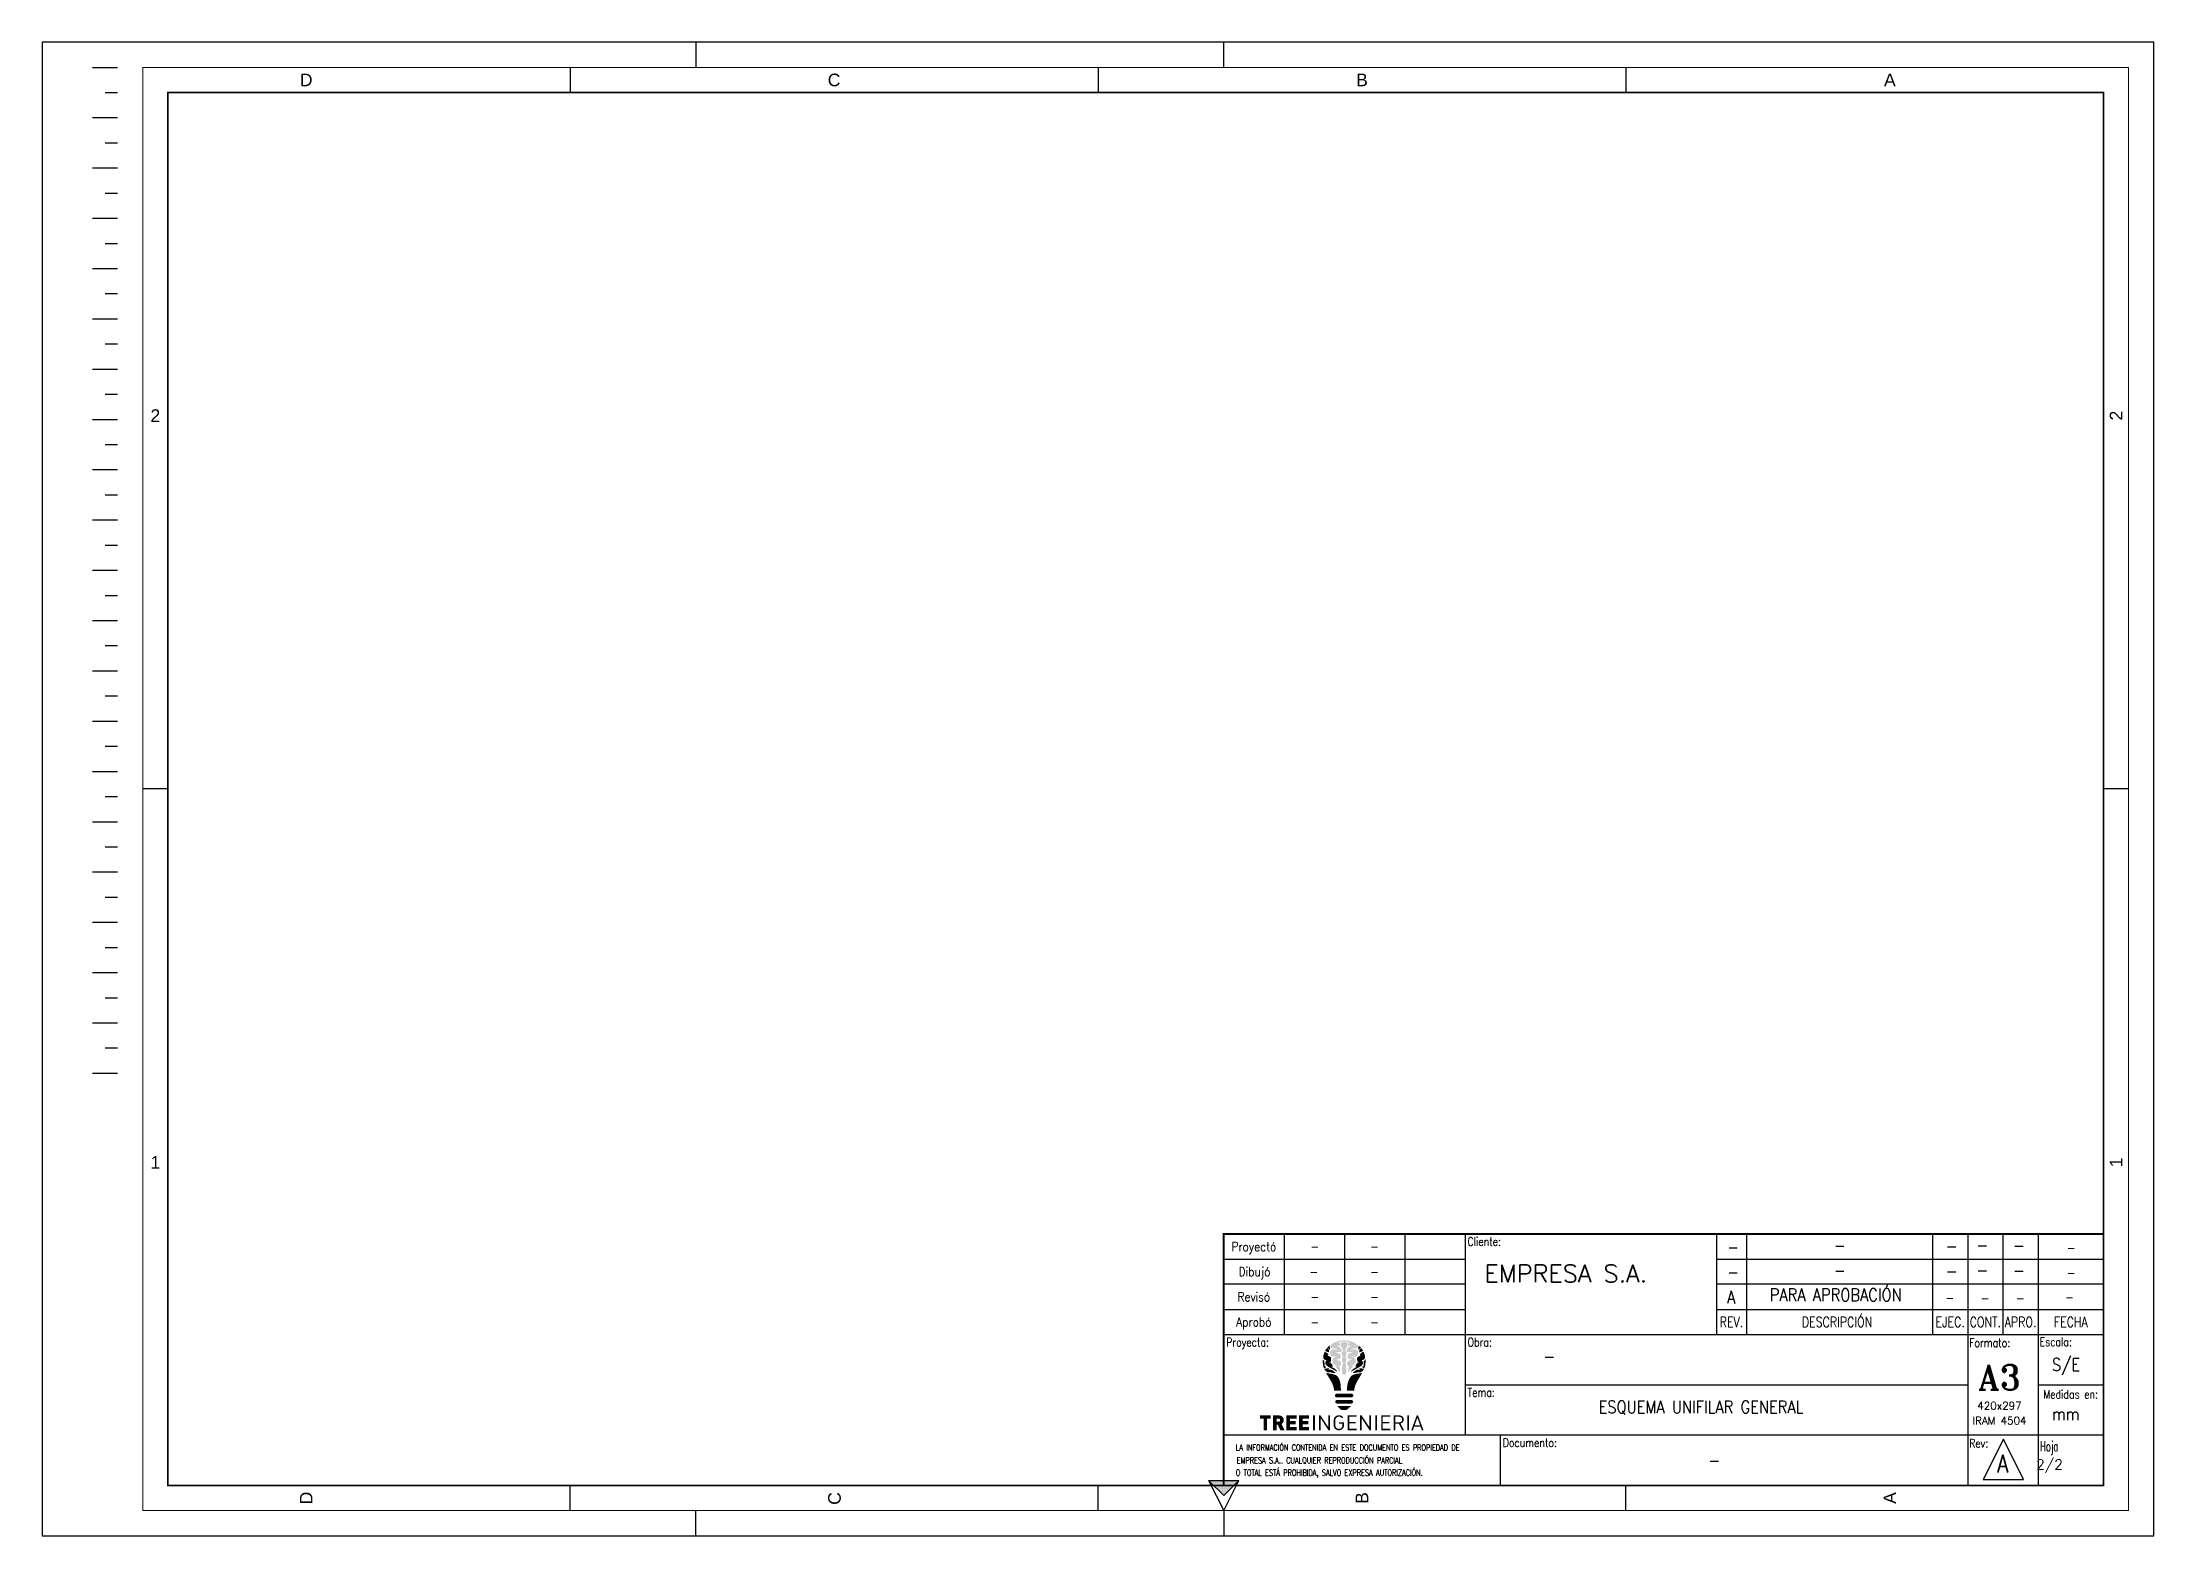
# Paper-space layout '2' of a CAD drawing. Header units: inches, sheet in millimetres. Extents: x -28 to 392, y -12 to 285.
# The model-space entities are those that its viewports show. They can reach past a viewport. Long polylines and large blocks are cut down to what shows.
import ezdxf
from ezdxf.enums import TextEntityAlignment as Align

# ---------------------------------------------------------------- set-up
doc = ezdxf.new("R2010")
doc.units = ezdxf.units.IN
doc.header["$LTSCALE"] = 0.2
doc.header["$MEASUREMENT"] = 0
doc.layers.add('Rotulo', color=7, linetype='Continuous')
doc.styles.add('ROMANS', font='romans')
doc.styles.add('Rotulo_RS', font='romans.shx', dxfattribs={"width": 0.85})
doc.styles.add('Rotulo_RT', font='romant.shx', dxfattribs={"width": 0.85})
doc.styles.get("Standard").update_dxf_attribs({"font": 'arial.ttf'})

# ---------------------------------------------------------------- blocks, each defined once
blk = doc.blocks.new('BORDER')
at = {"style": 'ROMANS'}
blk.add_attdef('SHEET#', (-1.02, -1.34), '', height=2, dxfattribs=at)
at = {"layer": 'Rotulo', "style": 'Rotulo_RS', "width": 0.6}
blk.add_text('Hoja', height=2, dxfattribs=at).set_placement((1.59, 2.99), align=Align.MIDDLE)
blk = doc.blocks.new('TREE')
at = {"true_color": 0x82be28}
h = blk.add_hatch(dxfattribs=at)
h.set_pattern_fill('DOTS', color=62, scale=0.5, style=2)
edge = h.paths.add_edge_path()
edge.add_spline(control_points=[(-2.24, 7.41), (-2.14, 7.12), (-1.92, 7.28), (-1.74, 7.28), (-1.46, 7.27), (-1.17, 7.28), (-0.86, 7.09), (-1.21, 7.07), (-1.49, 7.07), (-1.77, 7.04), (-2.12, 7), (-2.29, 6.84), (-2.33, 6.53), (-2.38, 6.17), (-2.18, 5.7), (-1.91, 5.6), (-1.84, 5.58), (-1.74, 5.61), (-1.66, 5.63), (-1.51, 5.66), (-1.36, 5.69), (-1.21, 5.73), (-1.2, 5.71), (-1.19, 5.68), (-1.18, 5.66), (-1.72, 5.41), (-1.94, 5), (-1.84, 4.43), (-1.76, 3.96), (-1.38, 3.9), (-0.9, 3.9), (-1.11, 3.81), (-1.23, 3.77), (-1.34, 3.72), (-1, 3.28), (-0.68, 2.87), (-0.36, 2.45), (-0.47, 2.84), (-0.2, 3.29), (-0.53, 3.65), (-0.19, 3.78), (-0.12, 4.08), (-0.15, 4.38), (-0.2, 4.94), (-0.74, 4.83), (-1.11, 4.98), (-0.74, 5.15), (-0.16, 5.07), (-0.19, 5.65), (-0.22, 6.26), (-0.76, 6.34), (-1.22, 6.51), (-0.98, 6.55), (-0.74, 6.59), (-0.51, 6.54), (-0.13, 6.47), (0.06, 6.6), (-0.06, 6.98), (-0.13, 7.19), (-0.32, 7.38), (-0.49, 7.54), (-0.61, 7.65), (-0.79, 7.69), (-0.99, 7.79), (-0.84, 7.79), (-0.75, 7.79), (-0.66, 7.78), (-0.56, 7.78), (-0.47, 7.75), (-0.28, 7.72), (-0.41, 8.06), (-0.51, 8.32), (-0.62, 8.63), (-0.39, 8.47), (-0.14, 8.35), (0.06, 8.65), (0.1, 8.72), (0.12, 8.78), (0.12, 8.84), (-0.14, 8.81), (-0.4, 8.77), (-0.67, 8.7), (-1.07, 8.61), (-1.43, 8.47), (-1.75, 8.29), (-1.85, 8.23), (-1.95, 8.17), (-2.04, 8.1), (-2.27, 7.93), (-2.34, 7.69), (-2.24, 7.41)], knot_values=[0, 0, 0, 0, 1, 1, 1, 2, 2, 2, 3, 3, 3, 4, 4, 4, 5, 5, 5, 6, 6, 6, 7, 7, 7, 8, 8, 8, 9, 9, 9, 10, 10, 10, 11, 11, 11, 12, 12, 12, 13, 13, 13, 14, 14, 14, 15, 15, 15, 16, 16, 16, 17, 17, 17, 18, 18, 18, 19, 19, 19, 20, 20, 20, 21, 21, 21, 22, 22, 22, 23, 23, 23, 24, 24, 24, 25, 25, 25, 26, 26, 26, 27, 27, 27, 28, 28, 28, 29, 29, 29, 30, 30, 30, 30], degree=3, periodic=0)
h = blk.add_hatch(dxfattribs=at)
h.set_pattern_fill('DOTS', color=62, scale=0.5, style=2)
edge = h.paths.add_edge_path()
edge.add_spline(control_points=[(-0.28, 8.28), (-0.22, 8.02), (-0.22, 7.73), (-0.09, 7.53), (0.28, 6.96), (0.3, 6.72), (-0.11, 6.23), (0.23, 5.83), (0.26, 5.41), (-0.07, 4.98), (0.24, 4.63), (0.19, 4.25), (0.11, 3.84), (0.02, 3.38), (0.02, 2.9), (0.01, 2.43), (0.01, 2.22), (0.15, 2.05), (0.41, 2.05), (0.43, 2.05), (0.44, 2.05), (0.45, 2.05), (0.47, 2.05), (0.48, 2.05), (0.5, 2.05), (0.76, 2.05), (0.89, 2.22), (0.89, 2.43), (0.89, 2.9), (0.88, 3.38), (0.8, 3.84), (0.72, 4.25), (0.67, 4.63), (0.98, 4.98), (0.64, 5.41), (0.68, 5.83), (1.02, 6.23), (0.6, 6.72), (0.62, 6.96), (1, 7.53), (1.13, 7.73), (1.13, 8.02), (1.19, 8.28), (0.9, 8.38), (0.61, 8.48), (0.64, 8.85), (0.52, 8.86), (0.39, 8.85), (0.26, 8.85), (0.3, 8.48), (0.01, 8.38), (-0.28, 8.28)], knot_values=[0, 0, 0, 0, 1, 1, 1, 2, 2, 2, 3, 3, 3, 4, 4, 4, 5, 5, 5, 6, 6, 6, 7, 7, 7, 8, 8, 8, 9, 9, 9, 10, 10, 10, 11, 11, 11, 12, 12, 12, 13, 13, 13, 14, 14, 14, 15, 15, 15, 16, 16, 16, 17, 17, 17, 17], degree=3, periodic=0)
h = blk.add_hatch(dxfattribs=at)
h.set_pattern_fill('DOTS', color=62, scale=0.5, style=2)
edge = h.paths.add_edge_path()
edge.add_spline(control_points=[(0.85, 8.65), (1.05, 8.35), (1.3, 8.47), (1.53, 8.63), (1.41, 8.32), (1.31, 8.06), (1.19, 7.72), (1.37, 7.75), (1.47, 7.78), (1.56, 7.78), (1.66, 7.79), (1.75, 7.79), (1.9, 7.79), (1.7, 7.69), (1.52, 7.65), (1.4, 7.54), (1.23, 7.38), (1.03, 7.19), (0.97, 6.98), (0.85, 6.6), (1.03, 6.47), (1.42, 6.54), (1.65, 6.59), (1.89, 6.55), (2.13, 6.51), (1.67, 6.34), (1.13, 6.26), (1.1, 5.65), (1.07, 5.07), (1.65, 5.15), (2.02, 4.98), (1.65, 4.83), (1.11, 4.94), (1.05, 4.38), (1.02, 4.08), (1.1, 3.78), (1.44, 3.65), (1.1, 3.29), (1.38, 2.84), (1.27, 2.45), (1.59, 2.87), (1.91, 3.28), (2.25, 3.72), (2.14, 3.77), (2.02, 3.81), (1.81, 3.9), (2.29, 3.9), (2.66, 3.96), (2.75, 4.43), (2.85, 5), (2.63, 5.41), (2.09, 5.66), (2.1, 5.68), (2.11, 5.71), (2.12, 5.73), (2.27, 5.69), (2.42, 5.66), (2.57, 5.63), (2.65, 5.61), (2.75, 5.58), (2.82, 5.6), (3.09, 5.7), (3.29, 6.17), (3.24, 6.53), (3.2, 6.84), (3.03, 7), (2.67, 7.04), (2.4, 7.07), (2.12, 7.07), (1.77, 7.09), (2.08, 7.28), (2.36, 7.27), (2.65, 7.28), (2.82, 7.28), (3.05, 7.12), (3.15, 7.41), (3.24, 7.69), (3.18, 7.93), (2.95, 8.1), (2.85, 8.18), (2.74, 8.24), (2.62, 8.32), (2.05, 8.64), (1.43, 8.82), (0.78, 8.85), (0.78, 8.79), (0.8, 8.72), (0.85, 8.65)], knot_values=[0, 0, 0, 0, 1, 1, 1, 2, 2, 2, 3, 3, 3, 4, 4, 4, 5, 5, 5, 6, 6, 6, 7, 7, 7, 8, 8, 8, 9, 9, 9, 10, 10, 10, 11, 11, 11, 12, 12, 12, 13, 13, 13, 14, 14, 14, 15, 15, 15, 16, 16, 16, 17, 17, 17, 18, 18, 18, 19, 19, 19, 20, 20, 20, 21, 21, 21, 22, 22, 22, 23, 23, 23, 24, 24, 24, 25, 25, 25, 26, 26, 26, 27, 27, 27, 28, 28, 28, 29, 29, 29, 29], degree=3, periodic=0)
h = blk.add_hatch(dxfattribs=at)
h.set_pattern_fill('DOTS', color=62, scale=0.5, style=2)
edge = h.paths.add_edge_path()
edge.add_spline(control_points=[(-3.13, 3.61), (-3.26, 3.64), (-3.37, 3.66), (-3.45, 3.68), (-3.44, 3.78), (-3.42, 3.88), (-3.43, 3.98), (-3.44, 4.17), (-3.47, 4.36), (-3.5, 4.55), (-3.5, 4.61), (-3.48, 4.69), (-3.51, 4.72), (-3.61, 4.81), (-3.69, 4.94), (-3.78, 5.05), (-3.8, 4.72), (-3.78, 4.37), (-3.72, 4.02), (-3.69, 3.79), (-3.62, 3.56), (-3.55, 3.35), (-3.35, 3.33), (-3.25, 3.4), (-3.13, 3.61)], knot_values=[0, 0, 0, 0, 1, 1, 1, 2, 2, 2, 3, 3, 3, 4, 4, 4, 5, 5, 5, 6, 6, 6, 7, 7, 7, 8, 8, 8, 8], degree=3, periodic=0)
h = blk.add_hatch(dxfattribs=at)
h.set_pattern_fill('DOTS', color=62, scale=0.5, style=2)
edge = h.paths.add_edge_path()
edge.add_spline(control_points=[(-3.02, 4.98), (-3.05, 4.92), (-3.08, 4.87), (-3.11, 4.82), (-3.37, 4.44), (-3.36, 4.19), (-3.04, 3.86), (-2.92, 3.74), (-2.77, 3.65), (-2.62, 3.56), (-2.03, 3.23), (-1.44, 2.9), (-0.91, 2.6), (-1.03, 2.96), (-1.31, 3.22), (-2.16, 3.64), (-2, 3.63), (-1.88, 3.62), (-1.74, 3.61), (-1.97, 3.99), (-2, 4.5), (-2.58, 4.54), (-2.45, 4.56), (-2.31, 4.58), (-2.16, 4.61), (-2.16, 4.9), (-2.06, 5.25), (-2.19, 5.45), (-2.33, 5.66), (-2.68, 5.73), (-2.94, 5.87), (-2.83, 5.89), (-2.73, 5.91), (-2.6, 5.93), (-2.81, 6.26), (-3.06, 6.48), (-3.39, 6.6), (-3.54, 6.3), (-3.65, 5.98), (-3.71, 5.64), (-3.67, 5.03), (-3.53, 4.93), (-3.02, 4.98)], knot_values=[0, 0, 0, 0, 1, 1, 1, 2, 2, 2, 3, 3, 3, 4, 4, 4, 5, 5, 5, 6, 6, 6, 7, 7, 7, 8, 8, 8, 9, 9, 9, 10, 10, 10, 11, 11, 11, 12, 12, 12, 13, 13, 13, 14, 14, 14, 14], degree=3, periodic=0)
h = blk.add_hatch(dxfattribs=at)
h.set_pattern_fill('DOTS', color=62, scale=0.5, style=2)
edge = h.paths.add_edge_path()
edge.add_spline(control_points=[(-2.93, 7.32), (-3.07, 7.15), (-3.19, 6.96), (-3.3, 6.77), (-3.09, 6.67), (-2.86, 6.6), (-2.63, 6.51), (-2.45, 6.84), (-2.65, 7.09), (-2.93, 7.32)], knot_values=[0, 0, 0, 0, 1, 1, 1, 2, 2, 2, 3, 3, 3, 3], degree=3, periodic=0)
h = blk.add_hatch(dxfattribs=at)
h.set_pattern_fill('DOTS', color=62, scale=0.5, style=2)
edge = h.paths.add_edge_path()
edge.add_spline(control_points=[(-2.38, 7.26), (-2.4, 7.45), (-2.48, 7.65), (-2.45, 7.82), (-2.6, 7.69), (-2.74, 7.55), (-2.87, 7.4), (-2.72, 7.28), (-2.57, 7.15), (-2.38, 7), (-2.38, 7.1), (-2.37, 7.18), (-2.38, 7.26)], knot_values=[0, 0, 0, 0, 1, 1, 1, 2, 2, 2, 3, 3, 3, 4, 4, 4, 4], degree=3, periodic=0)
h = blk.add_hatch(dxfattribs=at)
h.set_pattern_fill('DOTS', color=62, scale=0.5, style=2)
edge = h.paths.add_edge_path()
edge.add_spline(control_points=[(3.51, 5.93), (3.64, 5.91), (3.74, 5.89), (3.84, 5.87), (3.58, 5.73), (3.23, 5.66), (3.1, 5.45), (2.97, 5.25), (3.07, 4.9), (3.07, 4.61), (3.22, 4.58), (3.36, 4.56), (3.49, 4.54), (2.91, 4.5), (2.88, 3.99), (2.64, 3.61), (2.79, 3.62), (2.91, 3.63), (3.07, 3.64), (2.22, 3.22), (1.93, 2.96), (1.82, 2.6), (2.35, 2.9), (2.94, 3.23), (3.53, 3.56), (3.68, 3.65), (3.83, 3.74), (3.95, 3.86), (4.27, 4.19), (4.28, 4.44), (4.02, 4.82), (3.99, 4.87), (3.96, 4.92), (3.92, 4.98), (4.44, 4.93), (4.57, 5.03), (4.62, 5.62), (4.56, 5.97), (4.46, 6.29), (4.31, 6.6), (3.97, 6.49), (3.72, 6.26), (3.51, 5.93)], knot_values=[0, 0, 0, 0, 1, 1, 1, 2, 2, 2, 3, 3, 3, 4, 4, 4, 5, 5, 5, 6, 6, 6, 7, 7, 7, 8, 8, 8, 9, 9, 9, 10, 10, 10, 11, 11, 11, 12, 12, 12, 13, 13, 13, 14, 14, 14, 14], degree=3, periodic=0)
h = blk.add_hatch(dxfattribs=at)
h.set_pattern_fill('DOTS', color=62, scale=0.5, style=2)
edge = h.paths.add_edge_path()
edge.add_spline(control_points=[(3.29, 7.26), (3.28, 7.18), (3.29, 7.1), (3.29, 7), (3.47, 7.15), (3.62, 7.27), (3.77, 7.39), (3.72, 7.45), (3.66, 7.51), (3.61, 7.57), (3.52, 7.65), (3.44, 7.72), (3.36, 7.8), (3.38, 7.63), (3.31, 7.44), (3.29, 7.26)], knot_values=[0, 0, 0, 0, 1, 1, 1, 2, 2, 2, 3, 3, 3, 4, 4, 4, 5, 5, 5, 5], degree=3, periodic=0)
h = blk.add_hatch(dxfattribs=at)
h.set_pattern_fill('DOTS', color=62, scale=0.5, style=2)
edge = h.paths.add_edge_path()
edge.add_spline(control_points=[(3.54, 6.51), (3.77, 6.6), (4, 6.67), (4.21, 6.77), (4.1, 6.96), (3.98, 7.14), (3.84, 7.32), (3.56, 7.09), (3.36, 6.84), (3.54, 6.51)], knot_values=[0, 0, 0, 0, 1, 1, 1, 2, 2, 2, 3, 3, 3, 3], degree=3, periodic=0)
h = blk.add_hatch(dxfattribs=at)
h.set_pattern_fill('DOTS', color=62, scale=0.5, style=2)
edge = h.paths.add_edge_path()
edge.add_spline(control_points=[(4.4, 4.55), (4.38, 4.36), (4.35, 4.17), (4.34, 3.98), (4.33, 3.88), (4.35, 3.78), (4.36, 3.68), (4.28, 3.66), (4.16, 3.64), (4.04, 3.61), (4.16, 3.4), (4.26, 3.33), (4.46, 3.35), (4.61, 3.78), (4.7, 4.23), (4.7, 4.71), (4.7, 4.82), (4.7, 4.94), (4.69, 5.05), (4.6, 4.94), (4.52, 4.81), (4.42, 4.72), (4.39, 4.69), (4.41, 4.61), (4.4, 4.55)], knot_values=[0, 0, 0, 0, 1, 1, 1, 2, 2, 2, 3, 3, 3, 4, 4, 4, 5, 5, 5, 6, 6, 6, 7, 7, 7, 8, 8, 8, 8], degree=3, periodic=0)
h = blk.add_hatch(dxfattribs=at)
h.set_pattern_fill('DOTS', color=62, scale=0.5, style=2)
edge = h.paths.add_edge_path()
edge.add_spline(control_points=[(-3.29, 2.89), (-3.02, 2.62), (-2.78, 2.33), (-2.37, 2.56), (-2.35, 2.57), (-2.31, 2.57), (-2.29, 2.56), (-1.97, 2.3), (-1.57, 2.49), (-1.22, 2.35), (-1.69, 2.67), (-2.03, 3.29), (-2.8, 2.9), (-2.7, 3.04), (-2.64, 3.13), (-2.58, 3.22), (-2.59, 3.25), (-2.6, 3.28), (-2.61, 3.32), (-2.75, 3.3), (-2.9, 3.31), (-3.03, 3.27), (-3.21, 3.21), (-3.37, 3.18), (-3.5, 3.19)], knot_values=[0, 0, 0, 0, 1, 1, 1, 2, 2, 2, 3, 3, 3, 4, 4, 4, 5, 5, 5, 6, 6, 6, 7, 7, 7, 8, 8, 8, 8], degree=3, periodic=0)
edge.add_line((-3.5, 3.19), (-3.29, 2.89))
h = blk.add_hatch(dxfattribs=at)
h.set_pattern_fill('DOTS', color=62, scale=0.5, style=2)
edge = h.paths.add_edge_path()
edge.add_spline(control_points=[(-1.28, 1.98), (-1.44, 2.04), (-1.61, 2.09), (-1.78, 2.13), (-2.23, 2.22), (-2.68, 2.3), (-3.13, 2.39), (-3.06, 2.25), (-2.98, 2.11), (-2.9, 1.97), (-2.76, 1.73), (-2.61, 1.5), (-2.47, 1.27), (-2.02, 0.52), (-1.57, -0.24), (-1.55, -1.16), (-1.09, -1.16), (-0.63, -1.16), (-0.17, -1.16), (-0.19, -0.89), (-0.21, -0.59), (-0.23, -0.17), (-0.26, 0.57), (-0.58, 1.71), (-1.28, 1.98)], knot_values=[0, 0, 0, 0, 1, 1, 1, 2, 2, 2, 3, 3, 3, 4, 4, 4, 5, 5, 5, 6, 6, 6, 7, 7, 7, 8, 8, 8, 8], degree=3, periodic=0)
h = blk.add_hatch(dxfattribs=at)
h.set_pattern_fill('DOTS', color=62, scale=0.5, style=2)
edge = h.paths.add_edge_path()
edge.add_spline(control_points=[(2.19, 1.98), (1.49, 1.71), (1.08, 0.29), (1.05, -0.45), (1.04, -0.75), (1.03, -0.97), (1.02, -1.16), (1.5, -1.16), (1.98, -1.16), (2.46, -1.16), (2.48, -0.2), (2.96, 0.57), (3.43, 1.34), (3.59, 1.61), (3.75, 1.88), (3.91, 2.15), (3.95, 2.23), (4, 2.31), (4.04, 2.39), (3.59, 2.3), (3.14, 2.22), (2.69, 2.13), (2.52, 2.09), (2.35, 2.04), (2.19, 1.98)], knot_values=[0, 0, 0, 0, 1, 1, 1, 2, 2, 2, 3, 3, 3, 4, 4, 4, 5, 5, 5, 6, 6, 6, 7, 7, 7, 8, 8, 8, 8], degree=3, periodic=0)
h = blk.add_hatch(dxfattribs=at)
h.set_pattern_fill('DOTS', color=62, scale=0.5, style=2)
edge = h.paths.add_edge_path()
edge.add_spline(control_points=[(4.4, 3.19), (4.27, 3.18), (4.12, 3.21), (3.94, 3.27), (3.81, 3.31), (3.66, 3.3), (3.52, 3.32), (3.51, 3.28), (3.5, 3.25), (3.49, 3.22), (3.55, 3.13), (3.61, 3.04), (3.71, 2.9), (2.94, 3.29), (2.59, 2.67), (2.13, 2.35), (2.47, 2.49), (2.88, 2.3), (3.2, 2.56), (3.22, 2.57), (3.26, 2.57), (3.28, 2.56), (3.69, 2.33), (3.93, 2.62), (4.2, 2.89)], knot_values=[0, 0, 0, 0, 1, 1, 1, 2, 2, 2, 3, 3, 3, 4, 4, 4, 5, 5, 5, 6, 6, 6, 7, 7, 7, 8, 8, 8, 8], degree=3, periodic=0)
edge.add_line((4.2, 2.89), (4.4, 3.19))
at = {"true_color": 0x1e5a3c}
h = blk.add_hatch(dxfattribs=at)
h.set_pattern_fill('DOTS', color=119, scale=0.5, style=0)
edge = h.paths.add_edge_path()
edge.add_spline(control_points=[(0.44, -2.49), (-0.03, -2.49), (-0.49, -2.49), (-0.96, -2.49), (-1.22, -2.49), (-1.37, -2.35), (-1.37, -2.12), (-1.37, -1.9), (-1.21, -1.75), (-0.95, -1.75), (-0.01, -1.75), (0.93, -1.75), (1.87, -1.75), (2.12, -1.75), (2.28, -1.9), (2.28, -2.12), (2.28, -2.35), (2.13, -2.49), (1.87, -2.49), (1.39, -2.49), (0.91, -2.49), (0.44, -2.49)], knot_values=[0, 0, 0, 0, 1, 1, 1, 2, 2, 2, 3, 3, 3, 4, 4, 4, 5, 5, 5, 6, 6, 6, 7, 7, 7, 7], degree=3, periodic=0)
h = blk.add_hatch(dxfattribs=at)
h.set_pattern_fill('DOTS', color=119, scale=0.5, style=0)
edge = h.paths.add_edge_path()
edge.add_spline(control_points=[(0.44, -3.72), (-0.01, -3.72), (-0.46, -3.72), (-0.91, -3.72), (-1.14, -3.72), (-1.29, -3.58), (-1.3, -3.37), (-1.31, -3.15), (-1.16, -2.98), (-0.92, -2.98), (0, -2.98), (0.92, -2.98), (1.83, -2.98), (2.07, -2.98), (2.23, -3.15), (2.22, -3.37), (2.21, -3.58), (2.06, -3.72), (1.82, -3.72), (1.36, -3.72), (0.9, -3.72), (0.44, -3.72)], knot_values=[0, 0, 0, 0, 1, 1, 1, 2, 2, 2, 3, 3, 3, 4, 4, 4, 5, 5, 5, 6, 6, 6, 7, 7, 7, 7], degree=3, periodic=0)
h = blk.add_hatch(dxfattribs=at)
h.set_pattern_fill('DOTS', color=119, scale=0.5, style=0)
edge = h.paths.add_edge_path()
edge.add_spline(control_points=[(-0.92, -4.19), (0.01, -4.19), (0.9, -4.19), (1.79, -4.19), (1.8, -4.2), (1.81, -4.21), (1.81, -4.23), (1.54, -4.46), (1.26, -4.7), (0.98, -4.92), (0.92, -4.97), (0.83, -4.98), (0.75, -4.99), (0.64, -5), (0.53, -4.98), (0.42, -4.99), (0.07, -5.04), (-0.19, -4.91), (-0.42, -4.67), (-0.57, -4.51), (-0.73, -4.37), (-0.92, -4.19)], knot_values=[0, 0, 0, 0, 1, 1, 1, 2, 2, 2, 3, 3, 3, 4, 4, 4, 5, 5, 5, 6, 6, 6, 7, 7, 7, 7], degree=3, periodic=0)
h = blk.add_hatch(dxfattribs=at)
h.set_pattern_fill('DOTS', color=119, scale=0.5, style=2)
h.paths.add_polyline_path([(-14.14, -6.71), (-14.86, -6.71), (-14.86, -9.01), (-15.58, -9.01), (-15.58, -6.71), (-16.31, -6.71), (-16.31, -6.07), (-14.14, -6.07)])
h = blk.add_hatch(dxfattribs=at)
h.set_pattern_fill('DOTS', color=119, scale=0.5, style=2)
edge = h.paths.add_edge_path()
edge.add_spline(control_points=[(-11.39, -9.01), (-11.39, -9.01), (-12.23, -9.01), (-12.23, -9.01), (-12.23, -9.01), (-12.75, -7.91), (-12.75, -7.91), (-12.75, -7.91), (-12.99, -7.91), (-12.99, -7.91), (-12.99, -7.91), (-12.99, -9.01), (-12.99, -9.01), (-12.99, -9.01), (-13.71, -9.01), (-13.71, -9.01), (-13.71, -9.01), (-13.71, -6.07), (-13.71, -6.07), (-13.71, -6.07), (-12.55, -6.07), (-12.55, -6.07), (-12.34, -6.07), (-12.16, -6.11), (-12.01, -6.2), (-11.86, -6.29), (-11.74, -6.4), (-11.66, -6.55), (-11.58, -6.69), (-11.54, -6.85), (-11.54, -7.01), (-11.54, -7.2), (-11.59, -7.35), (-11.68, -7.49), (-11.78, -7.62), (-11.89, -7.72), (-12.02, -7.78), (-12.02, -7.78), (-11.39, -9.01), (-11.39, -9.01)], knot_values=[0, 0, 0, 0, 1, 1, 1, 2, 2, 2, 3, 3, 3, 4, 4, 4, 5, 5, 5, 6, 6, 6, 7, 7, 7, 8, 8, 8, 9, 9, 9, 10, 10, 10, 11, 11, 11, 12, 12, 12, 13, 13, 13, 13], degree=3, periodic=0)
edge = h.paths.add_edge_path()
edge.add_spline(control_points=[(-12.27, -7.01), (-12.27, -6.96), (-12.28, -6.91), (-12.3, -6.87), (-12.33, -6.82), (-12.37, -6.78), (-12.41, -6.76), (-12.46, -6.73), (-12.52, -6.72), (-12.58, -6.72), (-12.58, -6.72), (-12.99, -6.72), (-12.99, -6.72), (-12.99, -6.72), (-12.99, -7.31), (-12.99, -7.31), (-12.99, -7.31), (-12.58, -7.31), (-12.58, -7.31), (-12.52, -7.31), (-12.46, -7.3), (-12.41, -7.27), (-12.37, -7.24), (-12.33, -7.2), (-12.3, -7.16), (-12.28, -7.11), (-12.27, -7.07), (-12.27, -7.01)], knot_values=[0, 0, 0, 0, 1, 1, 1, 2, 2, 2, 3, 3, 3, 4, 4, 4, 5, 5, 5, 6, 6, 6, 7, 7, 7, 8, 8, 8, 9, 9, 9, 9], degree=3, periodic=0)
h = blk.add_hatch(dxfattribs=at)
h.set_pattern_fill('DOTS', color=119, scale=0.5, style=2)
h.paths.add_polyline_path([(-9.02, -9.01), (-11.02, -9.01), (-11.02, -6.07), (-9.02, -6.07), (-9.02, -6.71), (-10.3, -6.71), (-10.3, -7.2), (-9.21, -7.2), (-9.21, -7.85), (-10.3, -7.85), (-10.3, -8.37), (-9.02, -8.37)])
h = blk.add_hatch(dxfattribs=at)
h.set_pattern_fill('DOTS', color=119, scale=0.5, style=2)
h.paths.add_polyline_path([(-6.51, -9.01), (-8.51, -9.01), (-8.51, -6.07), (-6.51, -6.07), (-6.51, -6.71), (-7.78, -6.71), (-7.78, -7.2), (-6.69, -7.2), (-6.69, -7.85), (-7.78, -7.85), (-7.78, -8.37), (-6.51, -8.37)])
h = blk.add_hatch(dxfattribs=at)
h.set_pattern_fill('DOTS', color=119, scale=0.5, style=2)
h.paths.add_polyline_path([(-5.39, -9.01), (-5.7, -9.01), (-5.7, -6.07), (-5.39, -6.07)])
h = blk.add_hatch(dxfattribs=at)
h.set_pattern_fill('DOTS', color=119, scale=0.5, style=2)
h.paths.add_polyline_path([(-2.36, -9.01), (-2.66, -9.01), (-4.22, -6.65), (-4.22, -9.01), (-4.54, -9.01), (-4.54, -6.07), (-4.24, -6.07), (-2.68, -8.42), (-2.68, -6.07), (-2.36, -6.07)])
h = blk.add_hatch(dxfattribs=at)
h.set_pattern_fill('DOTS', color=119, scale=0.5, style=2)
edge = h.paths.add_edge_path()
edge.add_spline(control_points=[(0.44, -7.94), (0.44, -8.1), (0.42, -8.25), (0.38, -8.37), (0.34, -8.49), (0.27, -8.6), (0.18, -8.69), (0.09, -8.8), (-0.03, -8.89), (-0.16, -8.94), (-0.3, -9), (-0.44, -9.03), (-0.59, -9.03), (-0.89, -9.03), (-1.14, -8.93), (-1.35, -8.73), (-1.42, -8.66), (-1.47, -8.58), (-1.51, -8.51), (-1.54, -8.44), (-1.57, -8.36), (-1.59, -8.27), (-1.6, -8.17), (-1.61, -8.08), (-1.62, -7.98), (-1.62, -7.88), (-1.62, -7.73), (-1.62, -7.54), (-1.62, -7.29), (-1.62, -7.1), (-1.61, -6.97), (-1.6, -6.85), (-1.58, -6.74), (-1.54, -6.63), (-1.5, -6.53), (-1.44, -6.44), (-1.35, -6.35), (-1.14, -6.14), (-0.89, -6.04), (-0.59, -6.04), (-0.47, -6.04), (-0.36, -6.06), (-0.26, -6.09), (-0.16, -6.11), (-0.07, -6.16), (0.02, -6.22), (0.11, -6.27), (0.2, -6.35), (0.29, -6.44), (0.29, -6.44), (0.08, -6.65), (0.08, -6.65), (-0.01, -6.57), (-0.08, -6.51), (-0.14, -6.46), (-0.2, -6.42), (-0.26, -6.38), (-0.34, -6.36), (-0.41, -6.34), (-0.5, -6.32), (-0.59, -6.32), (-0.69, -6.32), (-0.78, -6.34), (-0.87, -6.38), (-0.96, -6.41), (-1.03, -6.46), (-1.1, -6.53), (-1.19, -6.63), (-1.25, -6.74), (-1.27, -6.86), (-1.3, -6.99), (-1.31, -7.22), (-1.31, -7.54), (-1.31, -7.86), (-1.3, -8.08), (-1.27, -8.21), (-1.25, -8.34), (-1.19, -8.45), (-1.1, -8.55), (-0.97, -8.68), (-0.8, -8.75), (-0.59, -8.75), (-0.48, -8.75), (-0.38, -8.73), (-0.28, -8.69), (-0.19, -8.64), (-0.11, -8.58), (-0.04, -8.5), (0.07, -8.37), (0.12, -8.19), (0.12, -7.96), (0.12, -7.96), (0.12, -7.74), (0.12, -7.74), (0.12, -7.74), (-0.59, -7.74), (-0.59, -7.74), (-0.59, -7.74), (-0.59, -7.47), (-0.59, -7.47), (-0.59, -7.47), (0.44, -7.47), (0.44, -7.47), (0.44, -7.47), (0.44, -7.94), (0.44, -7.94)], knot_values=[0, 0, 0, 0, 1, 1, 1, 2, 2, 2, 3, 3, 3, 4, 4, 4, 5, 5, 5, 6, 6, 6, 7, 7, 7, 8, 8, 8, 9, 9, 9, 10, 10, 10, 11, 11, 11, 12, 12, 12, 13, 13, 13, 14, 14, 14, 15, 15, 15, 16, 16, 16, 17, 17, 17, 18, 18, 18, 19, 19, 19, 20, 20, 20, 21, 21, 21, 22, 22, 22, 23, 23, 23, 24, 24, 24, 25, 25, 25, 26, 26, 26, 27, 27, 27, 28, 28, 28, 29, 29, 29, 30, 30, 30, 31, 31, 31, 32, 32, 32, 33, 33, 33, 34, 34, 34, 35, 35, 35, 35], degree=3, periodic=0)
h = blk.add_hatch(dxfattribs=at)
h.set_pattern_fill('DOTS', color=119, scale=0.5, style=2)
h.paths.add_polyline_path([(2.98, -9.01), (1.16, -9.01), (1.16, -6.07), (2.98, -6.07), (2.98, -6.35), (1.47, -6.35), (1.47, -7.38), (2.76, -7.38), (2.76, -7.66), (1.47, -7.66), (1.47, -8.73), (2.98, -8.73)])
h = blk.add_hatch(dxfattribs=at)
h.set_pattern_fill('DOTS', color=119, scale=0.5, style=2)
h.paths.add_polyline_path([(5.81, -9.01), (5.51, -9.01), (3.95, -6.65), (3.95, -9.01), (3.64, -9.01), (3.64, -6.07), (3.93, -6.07), (5.5, -8.42), (5.5, -6.07), (5.81, -6.07)])
h = blk.add_hatch(dxfattribs=at)
h.set_pattern_fill('DOTS', color=119, scale=0.5, style=2)
h.paths.add_polyline_path([(6.98, -9.01), (6.66, -9.01), (6.66, -6.07), (6.98, -6.07)])
h = blk.add_hatch(dxfattribs=at)
h.set_pattern_fill('DOTS', color=119, scale=0.5, style=2)
h.paths.add_polyline_path([(9.65, -9.01), (7.83, -9.01), (7.83, -6.07), (9.65, -6.07), (9.65, -6.35), (8.14, -6.35), (8.14, -7.38), (9.43, -7.38), (9.43, -7.66), (8.14, -7.66), (8.14, -8.73), (9.65, -8.73)])
h = blk.add_hatch(dxfattribs=at)
h.set_pattern_fill('DOTS', color=119, scale=0.5, style=2)
edge = h.paths.add_edge_path()
edge.add_spline(control_points=[(12.37, -9.01), (12.37, -9.01), (12, -9.01), (12, -9.01), (12, -9.01), (11.33, -7.7), (11.33, -7.7), (11.33, -7.7), (10.62, -7.7), (10.62, -7.7), (10.62, -7.7), (10.62, -9.01), (10.62, -9.01), (10.62, -9.01), (10.31, -9.01), (10.31, -9.01), (10.31, -9.01), (10.31, -6.07), (10.31, -6.07), (10.31, -6.07), (11.44, -6.07), (11.44, -6.07), (11.61, -6.07), (11.76, -6.1), (11.89, -6.17), (12.02, -6.23), (12.13, -6.33), (12.2, -6.45), (12.27, -6.58), (12.31, -6.72), (12.31, -6.88), (12.31, -7.1), (12.25, -7.27), (12.13, -7.41), (12.02, -7.55), (11.86, -7.63), (11.67, -7.67), (11.67, -7.67), (12.37, -9.01), (12.37, -9.01)], knot_values=[0, 0, 0, 0, 1, 1, 1, 2, 2, 2, 3, 3, 3, 4, 4, 4, 5, 5, 5, 6, 6, 6, 7, 7, 7, 8, 8, 8, 9, 9, 9, 10, 10, 10, 11, 11, 11, 12, 12, 12, 13, 13, 13, 13], degree=3, periodic=0)
edge = h.paths.add_edge_path()
edge.add_spline(control_points=[(11.99, -6.89), (11.99, -6.71), (11.94, -6.58), (11.83, -6.49), (11.73, -6.39), (11.59, -6.35), (11.41, -6.35), (11.41, -6.35), (10.62, -6.35), (10.62, -6.35), (10.62, -6.35), (10.62, -7.43), (10.62, -7.43), (10.62, -7.43), (11.41, -7.43), (11.41, -7.43), (11.52, -7.43), (11.62, -7.41), (11.71, -7.37), (11.8, -7.33), (11.87, -7.27), (11.92, -7.19), (11.97, -7.11), (11.99, -7.01), (11.99, -6.89)], knot_values=[0, 0, 0, 0, 1, 1, 1, 2, 2, 2, 3, 3, 3, 4, 4, 4, 5, 5, 5, 6, 6, 6, 7, 7, 7, 8, 8, 8, 8], degree=3, periodic=0)
h = blk.add_hatch(dxfattribs=at)
h.set_pattern_fill('DOTS', color=119, scale=0.5, style=2)
h.paths.add_polyline_path([(13.33, -9.01), (13.02, -9.01), (13.02, -6.07), (13.33, -6.07)])
h = blk.add_hatch(dxfattribs=at)
h.set_pattern_fill('DOTS', color=119, scale=0.5, style=2)
h.paths.add_polyline_path([(16.24, -9.01), (15.9, -9.01), (15.67, -8.34), (14.38, -8.34), (14.14, -9.01), (13.81, -9.01), (14.89, -6.07), (15.16, -6.07)])
h.paths.add_polyline_path([(15.57, -8.07), (15.03, -6.52), (14.47, -8.07)])
blk = doc.blocks.new('BLOQUE-ROTULO-TREE')
for p, q in [((-163, 50), (-163, 30)), ((-139, 50), (-139, 30)), ((-127, 50), (-127, 10)), ((-77, 50), (-77, 30)), ((-71, 50), (-71, 30)), ((-34, 50), (-34, 30)), ((-27, 50), (-27, 0)), ((-20, 50), (-20, 30)), ((-13, 50), (-13, 0)), ((-175, 45), (-127, 45)), ((-77, 45), (0, 45)), ((-127, 40), (-175, 40)), ((0, 40), (-77, 40)), ((-175, 35), (-127, 35)), ((-77, 35), (0, 35)), ((-175, 30), (0, 30)), ((-127, 20), (-27, 20)), ((-13, 20), (0, 20)), ((0, 10), (-175, 10)), ((-120, 10), (-120, 0))]:
    blk.add_line(p, q)
blk.add_lwpolyline([(-19.91, 9.2), (-23.91, 1.2), (-15.91, 1.2), (-19.91, 9.2)])
at = {"layer": 'Rotulo'}
blk.add_line((-151, 50), (-151, 30), dxfattribs=at)
at = {"layer": 'Rotulo', "const_width": 0.35}
blk.add_lwpolyline([(-175, 50), (0, 50), (0, 0), (-175, 0)], close=True, dxfattribs=at)
blk.add_blockref('TREE', (-151.5, 20))
at = {"style": 'Rotulo_RS'}
for s, height, width, p in [('Proyectó', 1.8, 0.85, (-169, 47.5)), ('-', 2, 0.8, (-156.87, 47.5)), ('-', 1.92, 0.8, (-144.98, 47.5)), ('Dibujó', 1.8, 0.85, (-168.87, 42.5)), ('-', 2, 0.8, (-157.07, 42.5)), ('-', 1.92, 0.8, (-144.98, 42.5)), ('Revisó', 1.8, 0.85, (-169, 37.5)), ('-', 2, 0.8, (-156.87, 37.5)), ('-', 1.92, 0.8, (-144.98, 37.5)), ('DESCRIPCIÓN', 2, 0.8, (-53, 32.5)), ('-', 2, 0.8, (-30.56, 37.32)), ('-', 2, 0.8, (-23.56, 37.26)), ('-', 2, 0.8, (-16.56, 37.26)), ('-', 1.92, 0.8, (-6.75, 37.47)), ('Aprobó', 1.8, 0.85, (-169, 32.5)), ('-', 2, 0.8, (-156.87, 32.5)), ('-', 1.92, 0.8, (-144.98, 32.5)), ('REV.', 2, 0.8, (-74, 32.5)), ('EJEC.', 2, 0.8, (-30.5, 32.5)), ('CONT.', 2, 0.8, (-23.5, 32.5)), ('APRO.', 2, 0.8, (-16.5, 32.5)), ('FECHA', 2, 0.8, (-6.5, 32.5))]:
    blk.add_text(s, height=height, dxfattribs=dict(at, width=width)).set_placement(p, align=Align.MIDDLE_CENTER)
for s, height, width, p in [('Cliente:', 1.7, 0.8, (-126.5, 48.5)), ('Proyecta:', 1.7, 0.8, (-174.5, 28.5)), ('Obra:', 1.7, 0.8, (-126.5, 28.5)), ('Tema:', 1.7, 0.8, (-126.5, 18.5)), ('LA INFORMACIÓN CONTENIDA EN ESTE DOCUMENTO ES PROPIEDAD DE', 1.2, 0.75, (-172.59, 7.54)), ('Documento:', 1.7, 0.8, (-119.5, 8.5)), ('Rev:', 1.7, 0.8, (-26.72, 8.38)), ('EMPRESA S.A.. CUALQUIER REPRODUCCIÓN PARCIAL ', 1.2, 0.75, (-172.42, 4.99)), ('O TOTAL ESTÁ PROHIBIDA, SALVO EXPRESA AUTORIZACIÓN. ', 1.2, 0.75, (-172.59, 2.54))]:
    blk.add_text(s, height=height, dxfattribs=dict(at, width=width)).set_placement(p, align=Align.MIDDLE_LEFT)
at = {"layer": 'Rotulo', "style": 'Rotulo_RS', "width": 0.8}
for s, p in [('Escala:', (-12.7, 28.56)), ('Formato:', (-26.72, 28.38))]:
    blk.add_text(s, height=1.7, dxfattribs=at).set_placement(p, align=Align.MIDDLE_LEFT)
blk.add_text('Medidas en:', height=1.7, dxfattribs=at).set_placement((-6.54, 18.13), align=Align.MIDDLE_CENTER)
at = {"layer": 'Rotulo'}
for s, width, insert, char_height, attachment_point, style in [('-', 31.1664, (-74.85, 48.69), 2.5, 1, 'Rotulo_RS'), ('-', 31.1664, (-53.63, 49.04), 2.5, 1, 'Rotulo_RS'), ('-', 31.1664, (-31.37, 48.89), 2.5, 1, 'Rotulo_RS'), ('-', 31.1664, (-25.28, 49.09), 2.5, 1, 'Rotulo_RS'), ('-', 31.1664, (-17.97, 49.03), 2.5, 1, 'Rotulo_RS'), ('-', 31.1664, (-7.3, 48.18), 1.8, 1, 'Rotulo_RS'), ('EMPRESA S.A.', 43.6015, (-123.15, 43.9), 3.5, 1, 'ROMANS'), ('-', 31.1664, (-74.85, 43.69), 2.5, 1, 'Rotulo_RS'), ('-', 31.1664, (-53.63, 44.04), 2.5, 1, 'Rotulo_RS'), ('-', 31.1664, (-31.37, 43.89), 2.5, 1, 'Rotulo_RS'), ('-', 31.1664, (-25.28, 44.09), 2.5, 1, 'Rotulo_RS'), ('-', 31.1664, (-17.97, 44.03), 2.5, 1, 'Rotulo_RS'), ('-', 31.1664, (-7.3, 43.18), 1.8, 1, 'Rotulo_RS'), ('A', 31.1664, (-74.85, 38.69), 2.5, 1, 'Rotulo_RS'), ('PARA APROBACIÓN', 31.1664, (-66.38, 39.15), 2.5, 1, 'Rotulo_RS'), ('-', 105.7564, (-111.43, 26.93), 2.5, 1, 'Rotulo_RS'), ('ESQUEMA UNIFILAR GENERAL', 110.4623, (-100.42, 16.86), 2.5, 1, 'Rotulo_RS'), ('\\pxqc;-', 51.9613, (-77.42, 5), 2.5, 5, 'Rotulo_RS'), ('A', 31.1664, (-21.17, 6.07), 3.5, 1, 'Rotulo_RS')]:
    blk.add_mtext_dynamic_manual_height_columns(s, width=width, gutter_width=12.5, heights=[0], dxfattribs=dict(at, insert=insert, char_height=char_height, attachment_point=attachment_point, style=style))

psp = doc.layouts.new('2')

# ---------------------------------------------------------------- hatches: boundary and pattern name
at = {"layer": 'Rotulo'}
h = psp.add_hatch(color=256, dxfattribs=at)
h.paths.add_polyline_path([(208.86, -1.88), (204.86, -1.88), (206.86, -3.88)])
h.paths.add_polyline_path([(209.86, -0.88), (206.86, -0.88), (206.86, -1.88), (208.86, -1.88)])
h.paths.add_polyline_path([(206.86, -0.88), (203.86, -0.88), (204.86, -1.88), (206.86, -1.88)])

# ---------------------------------------------------------------- linework, layer by layer
for p, q in [((304.86, 48.12), (304.86, 28.12)), ((206.86, 28.12), (381.86, 28.12))]:
    psp.add_line(p, q)
psp.add_lwpolyline([(-3.14, 275.12), (381.86, 275.12), (381.86, 48.12), (206.86, 48.12), (206.86, -1.88), (-3.14, -1.88), (-3.14, 275.12)], close=True)
for p, q in [((101.86, 285.12), (101.86, 280.12)), ((206.86, 280.12), (206.86, 285.12)), ((-18.14, 280.12), (-13.14, 280.12)), ((76.86, 280.12), (76.86, 275.12)), ((181.86, 280.12), (181.86, 275.12)), ((286.86, 280.12), (286.86, 275.12)), ((-15.64, 275.12), (-13.14, 275.12)), ((-18.14, 270.12), (-13.14, 270.12)), ((-15.64, 265.12), (-13.14, 265.12)), ((-18.14, 260.12), (-13.14, 260.12)), ((-15.64, 255.12), (-13.14, 255.12)), ((-18.14, 250.12), (-13.14, 250.12)), ((-15.64, 245.12), (-13.14, 245.12)), ((-18.14, 240.12), (-13.14, 240.12)), ((-15.64, 235.12), (-13.14, 235.12)), ((-18.14, 230.12), (-13.14, 230.12)), ((-15.64, 225.12), (-13.14, 225.12)), ((-18.14, 220.12), (-13.14, 220.12)), ((-15.64, 215.12), (-13.14, 215.12)), ((-18.14, 210.12), (-13.14, 210.12)), ((-15.64, 205.12), (-13.14, 205.12)), ((-18.14, 200.12), (-13.14, 200.12)), ((-15.64, 195.12), (-13.14, 195.12)), ((-18.14, 190.12), (-13.14, 190.12)), ((-15.64, 185.12), (-13.14, 185.12)), ((-18.14, 180.12), (-13.14, 180.12)), ((-15.64, 175.12), (-13.14, 175.12)), ((-18.14, 170.12), (-13.14, 170.12)), ((-15.64, 165.12), (-13.14, 165.12)), ((-18.14, 160.12), (-13.14, 160.12)), ((-15.64, 155.12), (-13.14, 155.12)), ((-18.14, 150.12), (-13.14, 150.12)), ((-15.64, 145.12), (-13.14, 145.12)), ((-18.14, 140.12), (-13.14, 140.12)), ((-15.64, 135.12), (-13.14, 135.12)), ((-3.14, 136.62), (-8.14, 136.62)), ((386.86, 136.62), (381.86, 136.62)), ((-18.14, 130.12), (-13.14, 130.12)), ((-15.64, 125.12), (-13.14, 125.12)), ((-18.14, 120.12), (-13.14, 120.12)), ((-15.64, 115.12), (-13.14, 115.12)), ((-18.14, 110.12), (-13.14, 110.12)), ((-15.64, 105.12), (-13.14, 105.12)), ((-18.14, 100.12), (-13.14, 100.12)), ((-15.64, 95.12), (-13.14, 95.12)), ((-18.14, 90.12), (-13.14, 90.12)), ((-15.64, 85.12), (-13.14, 85.12)), ((-18.14, 80.12), (-13.14, 80.12)), ((76.86, -6.88), (76.86, -1.88)), ((181.86, -6.88), (181.86, -1.88)), ((203.86, -0.88), (206.86, -6.88)), ((203.86, -0.88), (206.86, -3.88)), ((203.86, -0.88), (209.86, -0.88)), ((206.86, -6.88), (209.86, -0.88)), ((206.86, -3.88), (209.86, -0.88)), ((286.86, -6.88), (286.86, -1.88)), ((101.86, -11.88), (101.86, -6.88)), ((206.86, -6.88), (206.86, -11.88))]:
    psp.add_line(p, q, dxfattribs=at)
at = {"layer": 'Rotulo', "linetype": 'Continuous'}
psp.add_lwpolyline([(-28.14, -11.88), (391.86, -11.88), (391.86, 285.12), (-28.14, 285.12)], close=True, dxfattribs=at)
at = {"layer": 'Rotulo'}
for points, const_width in [([(-8.14, -6.88), (386.86, -6.88), (386.86, 280.12), (-8.14, 280.12)], 0.2), ([(-3.14, -1.88), (381.86, -1.88), (381.86, 275.12), (-3.14, 275.12)], 0.35)]:
    psp.add_lwpolyline(points, close=True, dxfattribs=dict(at, const_width=const_width))

# ---------------------------------------------------------------- block references
psp.add_blockref('BLOQUE-ROTULO-TREE', (381.86, -1.88))
psp.add_blockref('BORDER', (369.48, 2.63)).add_auto_attribs({'SHEET#': '2/2'})

# ---------------------------------------------------------------- texts
at = {"style": 'Rotulo_RT'}
psp.add_text('A3', height=4.95, dxfattribs=at).set_placement((361.17, 19.62), align=Align.MIDDLE)
at = {"layer": 'Rotulo'}
for s, p in [('D', (24.36, 277.62)), ('C', (129.36, 277.62)), ('B', (234.36, 277.62)), ('A', (339.36, 277.62)), ('2', (-5.64, 210.87)), ('1', (-5.64, 62.37))]:
    psp.add_text(s, height=2.5, dxfattribs=at).set_placement(p, align=Align.MIDDLE_CENTER)
for s, p in [('2', (384.36, 210.87)), ('1', (384.36, 62.37)), ('D', (24.36, -4.38)), ('C', (129.44, -4.47)), ('B', (234.36, -4.38)), ('A', (339.36, -4.38))]:
    psp.add_text(s, height=2.5, rotation=90, dxfattribs=at).set_placement(p, align=Align.MIDDLE_CENTER)
at = {"layer": 'Rotulo', "style": 'Rotulo_RS'}
for s, p in [('420x297', (361.17, 13.98)), ('IRAM 4504', (361.17, 11.01))]:
    psp.add_text(s, height=1.5, dxfattribs=at).set_placement(p, align=Align.MIDDLE)
at = {"layer": 'Rotulo', "char_height": 2.5, "attachment_point": 1, "style": 'Rotulo_RS'}
for s, insert in [('S/E', (371.62, 23.4)), ('mm', (371.62, 13.6))]:
    psp.add_mtext_dynamic_manual_height_columns(s, width=31.1664, gutter_width=12.5, heights=[0], dxfattribs=dict(at, insert=insert))

doc.saveas('drawing.dxf')
